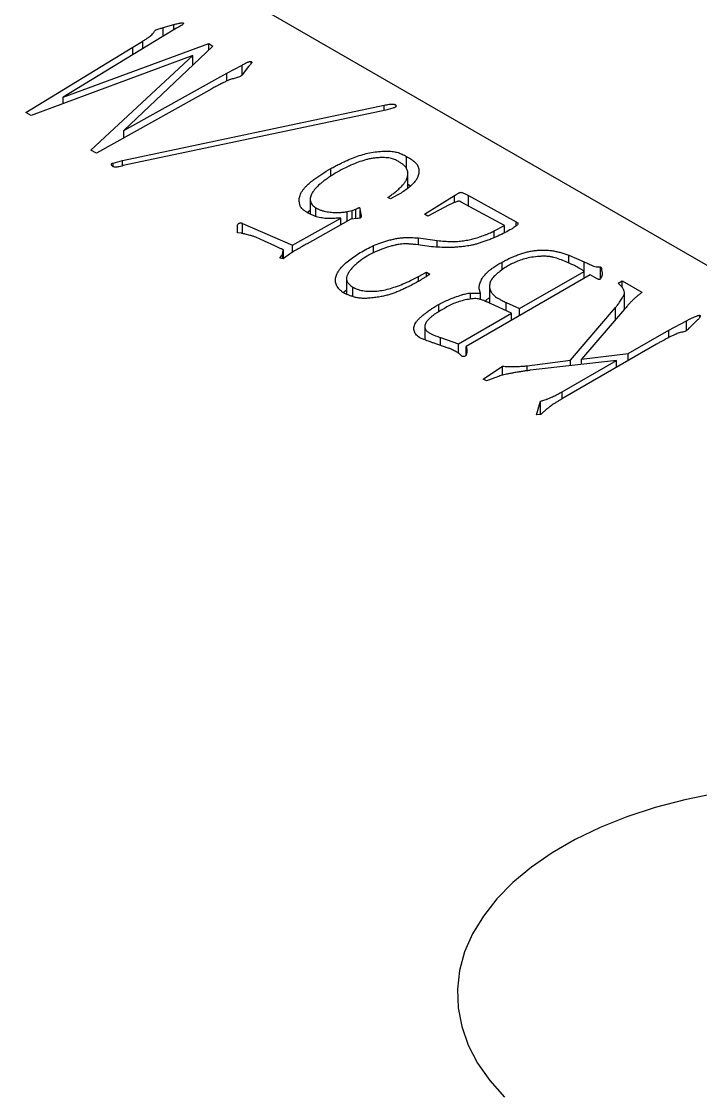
# Model space of a CAD drawing. Header units: millimetres. Extents: x 0 to 210, y 0 to 297.
# Drawn here: x 176.9 to 187.2, y 252.96 to 269.23 of the extents above; entities that cross this region are included whole.
import ezdxf

# ---------------------------------------------------------------- set-up
doc = ezdxf.new("R2010")
doc.units = ezdxf.units.MM

msp = doc.modelspace()

# ---------------------------------------------------------------- linework, layer by layer
at = {"color": 7, "linetype": 'Continuous', "lineweight": 25}
for p, q in [((158.505, 282.146), (201.603, 257.266)), ((179.252, 269.123), (179.035, 268.99)), ((179.052, 269.131), (179.213, 269.179)), ((179.213, 269.099), (179.213, 269.179)), ((179.035, 268.99), (177.536, 268.075)), ((176.97, 267.843), (178.59, 268.835)), ((177.536, 268.075), (179.743, 268.889)), ((179.807, 268.848), (178.454, 267.57)), ((178.59, 268.835), (178.743, 268.928)), ((179.743, 268.889), (179.807, 268.848)), ((179.743, 268.787), (179.743, 268.889)), ((179.504, 268.706), (177.052, 267.796)), ((177.956, 267.274), (179.504, 268.706)), ((179.504, 268.562), (179.504, 268.706)), ((180.387, 268.587), (180.387, 268.616)), ((180.02, 268.441), (180.249, 268.564)), ((180.249, 268.412), (180.249, 268.564)), ((180.348, 268.544), (180.252, 268.414)), ((178.454, 267.57), (180.02, 268.441)), ((179.753, 268.184), (178.042, 267.224)), ((177.536, 267.975), (177.536, 268.075)), ((177.052, 267.796), (176.97, 267.843)), ((178.433, 267.117), (182.402, 267.953)), ((182.431, 267.88), (178.444, 267.037)), ((182.402, 267.874), (182.402, 267.953)), ((182.534, 267.91), (182.431, 267.88)), ((178.454, 267.456), (178.454, 267.57)), ((178.042, 267.224), (177.956, 267.274)), ((182.742, 266.988), (182.742, 267.178)), ((178.291, 267.076), (178.433, 267.117)), ((178.291, 267.024), (178.291, 267.076)), ((178.433, 267.035), (178.433, 267.117)), ((181.595, 266.878), (181.595, 266.993)), ((182.764, 266.698), (182.764, 266.916)), ((182.764, 266.757), (182.804, 266.732)), ((181.282, 266.529), (181.282, 266.307)), ((182.499, 266.533), (182.46, 266.556)), ((182.603, 266.588), (182.499, 266.533)), ((183.017, 266.3), (183.469, 266.582)), ((183.469, 266.476), (183.469, 266.582)), ((183.683, 266.582), (184.409, 266.183)), ((183.683, 266.426), (183.683, 266.582)), ((181.238, 266.324), (181.282, 266.363)), ((181.368, 266.275), (181.368, 266.397)), ((181.844, 266.34), (181.92, 266.354)), ((181.844, 266.193), (181.844, 266.34)), ((181.92, 266.354), (181.972, 266.377)), ((181.92, 266.226), (181.92, 266.354)), ((181.972, 266.231), (181.972, 266.377)), ((182.04, 266.354), (182.055, 266.276)), ((182.04, 266.241), (182.04, 266.354)), ((183.391, 266.442), (183.066, 266.271)), ((184.231, 266.13), (183.572, 266.485)), ((181.012, 265.83), (181.745, 266.241)), ((181.901, 266.225), (181.514, 266.009)), ((181.745, 266.138), (181.745, 266.241)), ((181.994, 266.233), (181.901, 266.225)), ((182.055, 266.261), (182.055, 266.276)), ((183.066, 266.271), (183.017, 266.3)), ((184.409, 266.123), (184.409, 266.183)), ((180.182, 266.017), (180.182, 266.137)), ((180.236, 266.011), (180.182, 266.017)), ((180.257, 266.159), (181.012, 265.83)), ((180.257, 266.006), (180.257, 266.159)), ((184.074, 266.048), (184.231, 266.13)), ((184.074, 265.946), (184.074, 266.048)), ((184.231, 266.02), (184.231, 266.13)), ((180.371, 265.978), (180.296, 265.997)), ((180.588, 265.89), (180.456, 265.95)), ((180.748, 265.822), (180.588, 265.89)), ((181.514, 266.009), (181.236, 265.853)), ((182.924, 265.939), (183.209, 265.902)), ((182.924, 265.833), (182.924, 265.939)), ((183.209, 265.802), (183.209, 265.902)), ((180.827, 265.781), (180.748, 265.822)), ((180.869, 265.731), (180.876, 265.76)), ((180.869, 265.624), (180.869, 265.731)), ((180.969, 265.695), (180.873, 265.623)), ((180.876, 265.625), (180.876, 265.76)), ((181.012, 265.721), (181.012, 265.83)), ((182.241, 265.711), (182.241, 265.824)), ((183.124, 265.807), (182.885, 265.838)), ((180.873, 265.623), (180.823, 265.635)), ((184.196, 265.458), (184.196, 265.574)), ((185.203, 265.679), (185.438, 265.576)), ((185.203, 265.559), (185.203, 265.679)), ((185.438, 265.432), (185.438, 265.576)), ((182.924, 265.355), (183.045, 265.421)), ((183.045, 265.421), (183.099, 265.39)), ((183.045, 265.356), (183.045, 265.421)), ((185.531, 265.379), (183.648, 264.292)), ((184.459, 264.867), (185.438, 265.432)), ((185.438, 265.325), (185.438, 265.432)), ((185.634, 265.319), (185.531, 265.379)), ((185.687, 265.325), (185.687, 265.498)), ((181.832, 265.322), (181.832, 265.088)), ((182.924, 265.281), (182.924, 265.355)), ((184.002, 265.206), (184.002, 264.951)), ((185.952, 265.255), (186.013, 265.29)), ((185.991, 265.216), (185.952, 265.255)), ((186.013, 265.29), (186.315, 265.116)), ((186.013, 265.186), (186.013, 265.29)), ((181.783, 265.11), (181.832, 265.15)), ((181.928, 265.052), (181.928, 265.195)), ((183.716, 265.104), (183.865, 265.104)), ((183.716, 265.011), (183.716, 265.104)), ((183.865, 265.003), (183.865, 265.104)), ((186.048, 264.857), (186.048, 265.108)), ((183.231, 264.82), (183.231, 264.931)), ((184.338, 264.797), (184.025, 264.941)), ((184.256, 264.96), (184.459, 264.867)), ((184.256, 264.835), (184.256, 264.96)), ((185.229, 264.086), (185.913, 264.883)), ((183.534, 264.333), (184.338, 264.797)), ((184.338, 264.69), (184.338, 264.797)), ((184.459, 264.76), (184.459, 264.867)), ((186.052, 264.86), (185.4, 264.102)), ((186.048, 264.861), (186.051, 264.86)), ((183.022, 264.594), (183.022, 264.393)), ((186.721, 264.54), (186.988, 264.682)), ((187.152, 264.69), (187.056, 264.597)), ((183.257, 264.428), (183.534, 264.333)), ((183.257, 264.309), (183.257, 264.428)), ((186.105, 264.185), (186.721, 264.54)), ((186.721, 264.427), (186.721, 264.54)), ((183.374, 264.269), (183.15, 264.346)), ((183.534, 264.187), (183.534, 264.333)), ((183.648, 264.165), (183.648, 264.292)), ((186.536, 264.326), (185.147, 263.525)), ((184.574, 264), (185.229, 264.086)), ((185.927, 264.082), (184.621, 263.932)), ((185.105, 263.607), (185.927, 264.082)), ((185.229, 264.001), (185.229, 264.086)), ((185.4, 264.102), (186.105, 264.185)), ((185.4, 264.021), (185.4, 264.102)), ((185.927, 263.975), (185.927, 264.082)), ((186.105, 264.078), (186.105, 264.185)), ((183.908, 263.796), (184.197, 263.996)), ((184.197, 263.85), (184.197, 263.996)), ((184.574, 263.924), (184.574, 264)), ((183.955, 263.769), (183.908, 263.796)), ((184.058, 263.808), (183.955, 263.769)), ((184.713, 263.258), (184.777, 263.463)), ((184.777, 263.26), (184.777, 263.463)), ((184.781, 263.26), (184.713, 263.258)), ((184.823, 263.301), (184.781, 263.26))]:
    msp.add_line(p, q, dxfattribs=at)
at = {"color": 8, "linetype": 'Continuous', "lineweight": 25}
for p, q in [((179.052, 269), (179.052, 269.131)), ((178.59, 268.718), (178.59, 268.835)), ((178.743, 268.812), (178.743, 268.928)), ((180.02, 268.323), (180.02, 268.441)), ((185.913, 264.699), (185.913, 264.883)), ((187.194, 264.739), (187.194, 264.764)), ((186.988, 264.531), (186.988, 264.682)), ((185.105, 263.499), (185.105, 263.607))]:
    msp.add_line(p, q, dxfattribs=at)
at = {"color": 7, "linetype": 'Continuous', "lineweight": 25, "flags": 128}
msp.add_lwpolyline([(187.432, 257.509), (186.966, 257.415), (186.517, 257.297), (186.087, 257.156), (185.682, 256.994), (185.303, 256.812), (184.954, 256.61), (184.638, 256.391), (184.357, 256.157), (184.113, 255.91), (183.909, 255.65), (183.746, 255.381), (183.625, 255.105), (183.548, 254.824), (183.515, 254.539), (183.526, 254.254), (183.581, 253.971), (183.68, 253.692), (183.822, 253.419), (184.006, 253.155), (184.23, 252.901)], dxfattribs=at)
at = {"color": 7, "linetype": 'Continuous', "lineweight": 25}
for points, knots in [([(178.743, 268.928), (178.76, 268.938), (178.789, 268.955), (178.827, 268.98), (178.854, 269.002), (178.879, 269.024), (178.899, 269.047), (178.916, 269.067), (178.925, 269.083), (178.934, 269.095), (178.951, 269.102), (178.973, 269.11), (179.009, 269.119), (179.036, 269.127), (179.052, 269.131)], [0, 0, 0, 0, 0.152794, 0.259545, 0.348589, 0.446668, 0.541851, 0.622946, 0.685777, 0.728818, 0.756764, 0.81066, 0.892151, 1, 1, 1, 1]), ([(179.213, 269.179), (179.228, 269.182), (179.256, 269.189), (179.291, 269.198), (179.316, 269.203), (179.334, 269.206), (179.347, 269.205), (179.358, 269.201), (179.359, 269.193), (179.356, 269.189), (179.355, 269.187)], [0, 0, 0, 0, 0.282143, 0.498602, 0.645717, 0.726541, 0.803972, 0.866965, 0.923583, 1, 1, 1, 1]), ([(179.355, 269.187), (179.353, 269.183), (179.347, 269.173), (179.324, 269.16), (179.293, 269.142), (179.267, 269.13), (179.252, 269.123)], [0, 0, 0, 0, 0.133343, 0.339315, 0.627396, 1, 1, 1, 1]), ([(180.249, 268.564), (180.265, 268.573), (180.294, 268.59), (180.332, 268.606), (180.357, 268.615), (180.37, 268.618), (180.382, 268.619), (180.385, 268.617), (180.387, 268.616)], [0, 0, 0, 0, 0.393113, 0.703318, 0.819572, 0.904618, 0.956609, 1, 1, 1, 1]), ([(180.387, 268.616), (180.389, 268.614), (180.394, 268.61), (180.399, 268.602), (180.39, 268.588), (180.378, 268.574), (180.366, 268.561), (180.357, 268.553), (180.353, 268.547), (180.349, 268.545), (180.348, 268.544)], [0, 0, 0, 0, 0.077289, 0.161783, 0.314561, 0.601424, 0.765335, 0.883232, 0.96183, 1, 1, 1, 1]), ([(180.252, 268.414), (180.246, 268.408), (180.234, 268.397), (180.208, 268.383), (180.175, 268.372), (180.137, 268.362), (180.102, 268.353), (180.076, 268.347), (180.058, 268.341), (180.042, 268.334), (180.021, 268.324), (179.998, 268.312), (179.975, 268.3), (179.954, 268.291), (179.939, 268.283), (179.928, 268.278), (179.919, 268.274), (179.908, 268.268), (179.894, 268.26), (179.873, 268.25), (179.85, 268.237), (179.821, 268.222), (179.789, 268.203), (179.766, 268.191), (179.753, 268.184)], [0, 0, 0, 0, 0.0539993, 0.1060563, 0.1630092, 0.2328721, 0.2988049, 0.3419857, 0.3635916, 0.3951589, 0.4359012, 0.486907, 0.5390667, 0.579694, 0.6110061, 0.6319518, 0.6447262, 0.6667308, 0.6979788, 0.7396783, 0.7905791, 0.8507635, 0.9201654, 1, 1, 1, 1]), ([(182.402, 267.953), (182.416, 267.957), (182.44, 267.962), (182.476, 267.968), (182.507, 267.972), (182.533, 267.973), (182.554, 267.97), (182.571, 267.965), (182.581, 267.956), (182.585, 267.945), (182.584, 267.934), (182.574, 267.924), (182.557, 267.915), (182.542, 267.912), (182.534, 267.91)], [0, 0, 0, 0, 0.145762, 0.267935, 0.374257, 0.46108, 0.529875, 0.589426, 0.647914, 0.713245, 0.779007, 0.844049, 0.914378, 1, 1, 1, 1]), ([(181.595, 266.993), (181.618, 267.005), (181.66, 267.028), (181.723, 267.061), (181.783, 267.09), (181.857, 267.124), (181.945, 267.161), (182.05, 267.198), (182.156, 267.227), (182.264, 267.246), (182.368, 267.257), (182.462, 267.259), (182.545, 267.252), (182.617, 267.236), (182.682, 267.211), (182.721, 267.19), (182.742, 267.178)], [0, 0, 0, 0, 0.068107, 0.1317463, 0.1910136, 0.2459148, 0.3461398, 0.437664, 0.5239589, 0.6105009, 0.6916349, 0.7620503, 0.8235771, 0.8789659, 0.935767, 1, 1, 1, 1]), ([(182.628, 267.096), (182.611, 267.106), (182.577, 267.125), (182.525, 267.144), (182.475, 267.154), (182.431, 267.158), (182.38, 267.16), (182.324, 267.158), (182.265, 267.153), (182.206, 267.145), (182.149, 267.133), (182.073, 267.111), (181.979, 267.077), (181.864, 267.029), (181.747, 266.971), (181.673, 266.928), (181.634, 266.905)], [0, 0, 0, 0, 0.060671, 0.122419, 0.156381, 0.194436, 0.237835, 0.286638, 0.338577, 0.390119, 0.442082, 0.495353, 0.606936, 0.727781, 0.858984, 1, 1, 1, 1]), ([(182.742, 267.178), (182.766, 267.165), (182.812, 267.139), (182.868, 267.098), (182.906, 267.052), (182.929, 267.002), (182.935, 266.945), (182.924, 266.888), (182.9, 266.832), (182.863, 266.781), (182.811, 266.733), (182.751, 266.683), (182.682, 266.633), (182.629, 266.603), (182.603, 266.588)], [0, 0, 0, 0, 0.0865264, 0.1604813, 0.2307922, 0.3074848, 0.3894153, 0.4765115, 0.5622971, 0.6393504, 0.7188496, 0.8112652, 0.9084212, 1, 1, 1, 1]), ([(178.444, 267.037), (178.43, 267.033), (178.406, 267.026), (178.371, 267.018), (178.344, 267.014), (178.321, 267.013), (178.303, 267.017), (178.288, 267.024), (178.277, 267.034), (178.27, 267.045), (178.266, 267.056), (178.266, 267.066), (178.276, 267.074), (178.286, 267.075), (178.291, 267.076)], [0, 0, 0, 0, 0.166183, 0.299571, 0.401787, 0.4784, 0.543859, 0.606687, 0.678404, 0.758437, 0.836568, 0.892409, 0.944159, 1, 1, 1, 1]), ([(181.239, 266.323), (181.226, 266.332), (181.2, 266.349), (181.168, 266.375), (181.144, 266.4), (181.126, 266.434), (181.115, 266.479), (181.115, 266.527), (181.122, 266.569), (181.133, 266.603), (181.152, 266.638), (181.176, 266.674), (181.206, 266.71), (181.243, 266.748), (181.287, 266.787), (181.358, 266.841), (181.459, 266.912), (181.549, 266.965), (181.595, 266.993)], [0, 0, 0, 0, 0.046116, 0.087169, 0.123071, 0.155259, 0.221812, 0.298937, 0.341047, 0.385273, 0.431585, 0.48066, 0.532503, 0.588249, 0.648186, 0.712001, 0.849895, 1, 1, 1, 1]), ([(182.46, 266.556), (182.479, 266.568), (182.515, 266.592), (182.566, 266.631), (182.614, 266.672), (182.661, 266.715), (182.699, 266.759), (182.732, 266.801), (182.751, 266.845), (182.764, 266.892), (182.764, 266.944), (182.75, 266.987), (182.727, 267.021), (182.702, 267.046), (182.668, 267.071), (182.642, 267.088), (182.628, 267.096)], [0, 0, 0, 0, 0.079875, 0.157952, 0.237495, 0.323736, 0.40657, 0.477959, 0.548613, 0.629165, 0.714304, 0.799058, 0.843528, 0.891018, 0.942898, 1, 1, 1, 1]), ([(181.634, 266.905), (181.613, 266.891), (181.572, 266.865), (181.517, 266.825), (181.468, 266.789), (181.415, 266.745), (181.36, 266.691), (181.318, 266.635), (181.295, 266.59), (181.284, 266.559), (181.281, 266.528), (181.285, 266.498), (181.295, 266.47), (181.312, 266.444), (181.336, 266.419), (181.357, 266.405), (181.368, 266.397)], [0, 0, 0, 0, 0.09596, 0.183282, 0.262665, 0.332856, 0.462702, 0.586924, 0.646059, 0.701659, 0.754252, 0.805309, 0.854736, 0.902909, 0.95064, 1, 1, 1, 1]), ([(183.469, 266.582), (183.477, 266.587), (183.492, 266.597), (183.513, 266.61), (183.527, 266.618), (183.539, 266.625), (183.554, 266.629), (183.569, 266.634), (183.59, 266.629), (183.612, 266.619), (183.645, 266.604), (183.669, 266.59), (183.683, 266.582)], [0, 0, 0, 0, 0.138502, 0.24224, 0.319353, 0.361981, 0.420056, 0.48785, 0.540295, 0.640426, 0.792575, 1, 1, 1, 1]), ([(181.368, 266.397), (181.381, 266.39), (181.406, 266.376), (181.448, 266.359), (181.493, 266.346), (181.552, 266.335), (181.625, 266.326), (181.707, 266.325), (181.78, 266.329), (181.824, 266.336), (181.844, 266.34)], [0, 0, 0, 0, 0.105043, 0.204195, 0.300931, 0.394749, 0.571303, 0.732107, 0.874066, 1, 1, 1, 1]), ([(181.972, 266.377), (181.979, 266.38), (181.991, 266.386), (182.008, 266.393), (182.019, 266.398), (182.028, 266.402), (182.035, 266.396), (182.036, 266.388), (182.038, 266.373), (182.039, 266.361), (182.04, 266.354)], [0, 0, 0, 0, 0.17717, 0.311034, 0.405372, 0.458194, 0.497429, 0.596735, 0.763773, 1, 1, 1, 1]), ([(183.572, 266.485), (183.564, 266.49), (183.549, 266.497), (183.52, 266.497), (183.498, 266.488), (183.47, 266.478), (183.434, 266.462), (183.406, 266.449), (183.391, 266.442)], [0, 0, 0, 0, 0.154318, 0.271043, 0.363562, 0.514515, 0.726384, 1, 1, 1, 1]), ([(181.745, 266.241), (181.715, 266.24), (181.66, 266.237), (181.58, 266.233), (181.5, 266.236), (181.432, 266.248), (181.374, 266.262), (181.329, 266.279), (181.283, 266.299), (181.254, 266.315), (181.239, 266.323)], [0, 0, 0, 0, 0.16368, 0.301929, 0.438533, 0.596935, 0.6858, 0.782136, 0.886053, 1, 1, 1, 1]), ([(182.055, 266.276), (182.055, 266.269), (182.056, 266.258), (182.05, 266.242), (182.024, 266.236), (182.006, 266.234), (181.994, 266.233)], [0, 0, 0, 0, 0.325779, 0.505708, 0.688422, 1, 1, 1, 1]), ([(184.409, 266.183), (184.417, 266.178), (184.434, 266.168), (184.435, 266.149), (184.422, 266.133), (184.401, 266.116), (184.371, 266.096), (184.317, 266.064), (184.236, 266.02), (184.165, 265.985), (184.128, 265.967)], [0, 0, 0, 0, 0.069547, 0.137082, 0.184508, 0.251595, 0.341431, 0.454491, 0.714396, 1, 1, 1, 1]), ([(180.182, 266.137), (180.183, 266.142), (180.186, 266.151), (180.199, 266.161), (180.213, 266.166), (180.227, 266.17), (180.244, 266.167), (180.252, 266.162), (180.257, 266.159)], [0, 0, 0, 0, 0.242141, 0.423914, 0.567676, 0.686808, 0.812462, 1, 1, 1, 1]), ([(183.209, 265.902), (183.246, 265.897), (183.317, 265.89), (183.42, 265.884), (183.517, 265.885), (183.607, 265.896), (183.691, 265.912), (183.772, 265.931), (183.853, 265.956), (183.921, 265.98), (183.977, 266.002), (184.014, 266.018), (184.047, 266.033), (184.065, 266.043), (184.074, 266.048)], [0, 0, 0, 0, 0.121131, 0.2296875, 0.3294775, 0.4277139, 0.5219775, 0.6114572, 0.7044365, 0.8136015, 0.8692379, 0.9188806, 0.9619326, 1, 1, 1, 1]), ([(180.296, 265.997), (180.288, 265.999), (180.275, 266.002), (180.257, 266.006), (180.245, 266.009), (180.238, 266.011), (180.236, 266.011)], [0, 0, 0, 0, 0.380005, 0.666709, 0.876877, 1, 1, 1, 1]), ([(180.456, 265.95), (180.444, 265.955), (180.417, 265.966), (180.387, 265.974), (180.371, 265.978)], [0, 0, 0, 0, 0.475816, 1, 1, 1, 1]), ([(181.236, 265.853), (181.226, 265.847), (181.204, 265.834), (181.168, 265.814), (181.129, 265.791), (181.087, 265.767), (181.046, 265.744), (181.014, 265.723), (180.988, 265.708), (180.974, 265.698), (180.969, 265.695)], [0, 0, 0, 0, 0.113016, 0.24357, 0.389712, 0.551443, 0.707327, 0.835991, 0.93155, 1, 1, 1, 1]), ([(182.885, 265.838), (182.865, 265.84), (182.828, 265.845), (182.773, 265.849), (182.722, 265.85), (182.673, 265.848), (182.621, 265.842), (182.566, 265.829), (182.503, 265.814), (182.412, 265.785), (182.297, 265.744), (182.175, 265.682), (182.063, 265.613), (181.999, 265.561), (181.967, 265.534)], [0, 0, 0, 0, 0.0529678, 0.1016446, 0.1471468, 0.1890051, 0.2335108, 0.2863081, 0.3467688, 0.4168237, 0.5627532, 0.7050999, 0.8491126, 1, 1, 1, 1]), ([(182.241, 265.824), (182.278, 265.839), (182.354, 265.869), (182.455, 265.9), (182.537, 265.92), (182.595, 265.932), (182.65, 265.94), (182.721, 265.947), (182.813, 265.948), (182.886, 265.942), (182.924, 265.939)], [0, 0, 0, 0, 0.186365, 0.37551, 0.466192, 0.549739, 0.62757, 0.698855, 0.841761, 1, 1, 1, 1]), ([(184.128, 265.967), (184.105, 265.957), (184.062, 265.938), (183.996, 265.912), (183.934, 265.889), (183.875, 265.869), (183.819, 265.851), (183.766, 265.837), (183.716, 265.826), (183.654, 265.816), (183.582, 265.807), (183.504, 265.799), (183.433, 265.794), (183.349, 265.793), (183.246, 265.797), (183.165, 265.804), (183.124, 265.807)], [0, 0, 0, 0, 0.078821, 0.151836, 0.22038, 0.284536, 0.343081, 0.396836, 0.446624, 0.492374, 0.575325, 0.649671, 0.715034, 0.772694, 0.883274, 1, 1, 1, 1]), ([(180.823, 265.635), (180.831, 265.646), (180.844, 265.664), (180.861, 265.688), (180.868, 265.71), (180.869, 265.724), (180.869, 265.731)], [0, 0, 0, 0, 0.3448204, 0.5797578, 0.7763067, 1, 1, 1, 1]), ([(180.876, 265.76), (180.867, 265.765), (180.851, 265.772), (180.834, 265.778), (180.827, 265.781)], [0, 0, 0, 0, 0.577157, 1, 1, 1, 1]), ([(181.788, 265.106), (181.777, 265.114), (181.754, 265.129), (181.727, 265.155), (181.704, 265.182), (181.681, 265.22), (181.663, 265.269), (181.663, 265.32), (181.673, 265.361), (181.686, 265.393), (181.705, 265.426), (181.737, 265.472), (181.786, 265.529), (181.861, 265.594), (181.946, 265.656), (182.04, 265.717), (182.137, 265.774), (182.207, 265.807), (182.241, 265.824)], [0, 0, 0, 0, 0.035674, 0.07049, 0.105932, 0.141317, 0.212343, 0.282982, 0.319899, 0.35817, 0.399672, 0.443285, 0.533085, 0.624182, 0.717145, 0.814667, 0.910508, 1, 1, 1, 1]), ([(184.196, 265.574), (184.218, 265.586), (184.262, 265.609), (184.328, 265.641), (184.395, 265.669), (184.46, 265.694), (184.524, 265.715), (184.588, 265.732), (184.651, 265.744), (184.713, 265.752), (184.776, 265.756), (184.838, 265.756), (184.9, 265.753), (184.962, 265.745), (185.024, 265.734), (185.085, 265.719), (185.145, 265.701), (185.184, 265.687), (185.203, 265.679)], [0, 0, 0, 0, 0.080699, 0.157022, 0.229906, 0.299354, 0.364604, 0.426696, 0.484902, 0.54135, 0.596344, 0.650535, 0.705944, 0.762198, 0.819832, 0.877616, 0.937799, 1, 1, 1, 1]), ([(181.967, 265.534), (181.952, 265.519), (181.923, 265.491), (181.885, 265.447), (181.859, 265.403), (181.837, 265.36), (181.828, 265.316), (181.843, 265.273), (181.875, 265.232), (181.909, 265.207), (181.928, 265.195)], [0, 0, 0, 0, 0.137638, 0.26844, 0.394567, 0.515665, 0.632315, 0.746085, 0.867037, 1, 1, 1, 1]), ([(183.865, 265.104), (183.86, 265.119), (183.85, 265.147), (183.845, 265.182), (183.845, 265.21), (183.852, 265.233), (183.86, 265.261), (183.879, 265.304), (183.912, 265.362), (183.966, 265.418), (184.019, 265.463), (184.07, 265.499), (184.129, 265.537), (184.173, 265.561), (184.196, 265.574)], [0, 0, 0, 0, 0.089182, 0.161357, 0.197336, 0.24224, 0.295102, 0.357425, 0.49214, 0.635468, 0.71355, 0.800413, 0.895826, 1, 1, 1, 1]), ([(185.438, 265.432), (185.424, 265.442), (185.398, 265.459), (185.362, 265.482), (185.331, 265.5), (185.306, 265.514), (185.278, 265.526), (185.247, 265.54), (185.208, 265.557), (185.149, 265.584), (185.072, 265.614), (184.993, 265.641), (184.928, 265.655), (184.876, 265.661), (184.82, 265.663), (184.74, 265.658), (184.644, 265.649), (184.539, 265.625), (184.446, 265.596), (184.365, 265.56), (184.291, 265.521), (184.247, 265.493), (184.225, 265.48)], [0, 0, 0, 0, 0.044908, 0.082532, 0.111885, 0.134052, 0.155322, 0.183301, 0.216583, 0.256568, 0.337772, 0.410135, 0.444699, 0.48112, 0.51978, 0.561783, 0.645622, 0.72191, 0.794272, 0.864477, 0.933037, 1, 1, 1, 1]), ([(185.438, 265.576), (185.451, 265.571), (185.476, 265.561), (185.508, 265.546), (185.537, 265.534), (185.566, 265.519), (185.599, 265.506), (185.639, 265.5), (185.669, 265.501), (185.683, 265.499), (185.687, 265.498)], [0, 0, 0, 0, 0.164115, 0.309312, 0.431567, 0.534991, 0.701031, 0.847521, 0.954995, 1, 1, 1, 1]), ([(183.099, 265.39), (183.083, 265.379), (183.053, 265.359), (183.008, 265.331), (182.968, 265.307), (182.918, 265.277), (182.852, 265.241), (182.797, 265.213), (182.768, 265.199)], [0, 0, 0, 0, 0.15459, 0.294714, 0.420417, 0.531775, 0.754521, 1, 1, 1, 1]), ([(184.225, 265.48), (184.198, 265.461), (184.147, 265.425), (184.081, 265.369), (184.032, 265.312), (184.006, 265.254), (183.999, 265.197), (184.013, 265.143), (184.041, 265.096), (184.074, 265.061), (184.111, 265.036), (184.149, 265.014), (184.199, 264.988), (184.236, 264.97), (184.256, 264.96)], [0, 0, 0, 0, 0.119844, 0.2305, 0.333399, 0.431263, 0.525685, 0.615282, 0.698026, 0.769895, 0.809042, 0.860792, 0.923942, 1, 1, 1, 1]), ([(185.687, 265.498), (185.69, 265.497), (185.698, 265.493), (185.698, 265.485), (185.699, 265.475), (185.701, 265.464), (185.703, 265.449), (185.71, 265.425), (185.713, 265.396), (185.709, 265.363), (185.7, 265.339), (185.689, 265.322), (185.678, 265.313), (185.668, 265.307), (185.651, 265.312), (185.641, 265.317), (185.634, 265.319)], [0, 0, 0, 0, 0.0291719, 0.0739444, 0.1083513, 0.1608968, 0.2286303, 0.3118711, 0.4827476, 0.6289309, 0.7460229, 0.8236687, 0.8729069, 0.8963254, 0.9267662, 1, 1, 1, 1]), ([(182.768, 265.199), (182.746, 265.188), (182.705, 265.167), (182.642, 265.139), (182.582, 265.114), (182.522, 265.092), (182.46, 265.072), (182.392, 265.057), (182.317, 265.042), (182.236, 265.031), (182.156, 265.023), (182.08, 265.022), (182.012, 265.028), (181.953, 265.041), (181.903, 265.058), (181.858, 265.074), (181.82, 265.089), (181.798, 265.101), (181.788, 265.106)], [0, 0, 0, 0, 0.077408, 0.149697, 0.216913, 0.279321, 0.341629, 0.408383, 0.479828, 0.557259, 0.633353, 0.701328, 0.762392, 0.819369, 0.872926, 0.920872, 0.962715, 1, 1, 1, 1]), ([(181.928, 265.195), (181.938, 265.189), (181.959, 265.176), (181.995, 265.161), (182.036, 265.149), (182.094, 265.136), (182.174, 265.129), (182.273, 265.13), (182.375, 265.143), (182.478, 265.166), (182.583, 265.2), (182.694, 265.242), (182.809, 265.295), (182.885, 265.334), (182.924, 265.355)], [0, 0, 0, 0, 0.039111, 0.07801, 0.116969, 0.157802, 0.240617, 0.32728, 0.417666, 0.513093, 0.616412, 0.732859, 0.860265, 1, 1, 1, 1]), ([(185.913, 264.883), (185.918, 264.888), (185.928, 264.901), (185.944, 264.922), (185.963, 264.949), (185.984, 264.98), (186.005, 265.01), (186.02, 265.038), (186.034, 265.06), (186.046, 265.084), (186.051, 265.114), (186.041, 265.15), (186.023, 265.185), (186.001, 265.206), (185.991, 265.216)], [0, 0, 0, 0, 0.050107, 0.116878, 0.198823, 0.297091, 0.394737, 0.477593, 0.544096, 0.595951, 0.687715, 0.794732, 0.903217, 1, 1, 1, 1]), ([(183.231, 264.931), (183.257, 264.944), (183.308, 264.97), (183.39, 265.007), (183.479, 265.042), (183.557, 265.069), (183.619, 265.087), (183.658, 265.097), (183.689, 265.103), (183.708, 265.104), (183.716, 265.104)], [0, 0, 0, 0, 0.176542, 0.356548, 0.542164, 0.737474, 0.828769, 0.901371, 0.958714, 1, 1, 1, 1]), ([(186.315, 265.116), (186.304, 265.106), (186.281, 265.087), (186.244, 265.058), (186.208, 265.028), (186.178, 265.001), (186.152, 264.975), (186.126, 264.945), (186.091, 264.906), (186.066, 264.877), (186.052, 264.86)], [0, 0, 0, 0, 0.1146138, 0.2377785, 0.3626132, 0.4812094, 0.5576992, 0.6697755, 0.8170564, 1, 1, 1, 1]), ([(182.94, 264.43), (182.929, 264.437), (182.908, 264.452), (182.884, 264.477), (182.867, 264.505), (182.856, 264.535), (182.854, 264.566), (182.857, 264.598), (182.869, 264.63), (182.889, 264.663), (182.916, 264.697), (182.951, 264.732), (182.993, 264.768), (183.041, 264.805), (183.09, 264.841), (183.14, 264.874), (183.186, 264.904), (183.217, 264.922), (183.231, 264.931)], [0, 0, 0, 0, 0.049256, 0.098418, 0.148363, 0.200662, 0.254088, 0.308069, 0.364675, 0.423874, 0.487746, 0.556106, 0.631517, 0.71225, 0.793339, 0.868259, 0.937128, 1, 1, 1, 1]), ([(184.025, 264.941), (184.009, 264.949), (183.978, 264.962), (183.935, 264.981), (183.897, 264.996), (183.865, 265.008), (183.831, 265.017), (183.793, 265.019), (183.751, 265.018), (183.689, 265.01), (183.611, 264.995), (183.52, 264.968), (183.434, 264.935), (183.355, 264.892), (183.279, 264.848), (183.228, 264.818), (183.203, 264.804)], [0, 0, 0, 0, 0.062413, 0.117358, 0.163375, 0.201259, 0.236424, 0.274143, 0.315804, 0.363718, 0.465603, 0.567228, 0.67168, 0.780477, 0.89137, 1, 1, 1, 1]), ([(183.939, 264.979), (183.94, 264.98), (183.952, 265.002), (183.979, 265.019), (184.002, 265.035)], [0, 0, 0, 0, 0.082742, 1, 1, 1, 1]), ([(183.203, 264.804), (183.188, 264.794), (183.16, 264.775), (183.124, 264.747), (183.093, 264.72), (183.061, 264.688), (183.032, 264.649), (183.021, 264.609), (183.022, 264.578), (183.027, 264.557), (183.04, 264.539), (183.062, 264.517), (183.093, 264.496), (183.128, 264.478), (183.159, 264.465), (183.187, 264.454), (183.22, 264.442), (183.244, 264.432), (183.257, 264.428)], [0, 0, 0, 0, 0.083614, 0.159389, 0.228174, 0.288559, 0.398042, 0.501322, 0.549761, 0.59419, 0.636849, 0.677922, 0.753244, 0.818127, 0.851901, 0.893286, 0.943377, 1, 1, 1, 1]), ([(186.988, 264.682), (187.003, 264.69), (187.032, 264.705), (187.073, 264.726), (187.109, 264.741), (187.138, 264.753), (187.162, 264.761), (187.177, 264.765), (187.191, 264.768), (187.193, 264.765), (187.194, 264.764)], [0, 0, 0, 0, 0.245354, 0.453672, 0.628203, 0.766181, 0.871135, 0.938632, 0.979612, 1, 1, 1, 1]), ([(187.194, 264.764), (187.195, 264.763), (187.198, 264.76), (187.202, 264.753), (187.196, 264.74), (187.184, 264.722), (187.17, 264.704), (187.157, 264.694), (187.152, 264.69)], [0, 0, 0, 0, 0.050311, 0.123987, 0.268252, 0.531606, 0.811678, 1, 1, 1, 1]), ([(187.056, 264.597), (187.046, 264.588), (187.03, 264.571), (187.008, 264.549), (186.993, 264.536), (186.982, 264.525), (186.961, 264.519), (186.932, 264.512), (186.897, 264.504), (186.864, 264.493), (186.827, 264.48), (186.785, 264.46), (186.738, 264.438), (186.699, 264.418), (186.663, 264.399), (186.629, 264.379), (186.585, 264.355), (186.553, 264.337), (186.536, 264.326)], [0, 0, 0, 0, 0.081452, 0.14182, 0.180627, 0.199712, 0.227617, 0.277925, 0.335606, 0.382585, 0.439194, 0.519361, 0.608647, 0.692475, 0.742717, 0.810703, 0.896465, 1, 1, 1, 1]), ([(183.15, 264.346), (183.143, 264.348), (183.127, 264.353), (183.103, 264.362), (183.074, 264.373), (183.041, 264.386), (183.009, 264.398), (182.981, 264.41), (182.957, 264.42), (182.945, 264.427), (182.94, 264.43)], [0, 0, 0, 0, 0.093331, 0.206535, 0.343764, 0.50156, 0.662211, 0.797852, 0.909583, 1, 1, 1, 1]), ([(183.648, 264.292), (183.65, 264.283), (183.653, 264.267), (183.659, 264.243), (183.657, 264.216), (183.655, 264.192), (183.651, 264.17), (183.646, 264.158), (183.641, 264.149), (183.629, 264.143), (183.615, 264.141), (183.598, 264.138), (183.579, 264.146), (183.568, 264.16), (183.555, 264.174), (183.545, 264.185), (183.533, 264.193), (183.518, 264.202), (183.494, 264.213), (183.467, 264.228), (183.438, 264.243), (183.411, 264.255), (183.392, 264.264), (183.379, 264.268), (183.374, 264.269)], [0, 0, 0, 0, 0.074892, 0.135823, 0.203297, 0.29738, 0.344731, 0.381603, 0.407619, 0.424571, 0.453204, 0.477359, 0.504901, 0.553242, 0.605191, 0.63888, 0.658242, 0.693268, 0.744052, 0.809317, 0.877125, 0.93061, 0.972116, 1, 1, 1, 1]), ([(184.621, 263.932), (184.613, 263.93), (184.591, 263.928), (184.552, 263.922), (184.5, 263.914), (184.437, 263.904), (184.371, 263.893), (184.312, 263.883), (184.262, 263.872), (184.205, 263.859), (184.137, 263.839), (184.086, 263.819), (184.058, 263.808)], [0, 0, 0, 0, 0.042008, 0.108286, 0.19759, 0.312234, 0.4307, 0.53474, 0.621733, 0.69397, 0.834868, 1, 1, 1, 1]), ([(184.197, 263.996), (184.212, 263.994), (184.24, 263.99), (184.277, 263.988), (184.308, 263.986), (184.337, 263.987), (184.372, 263.987), (184.427, 263.989), (184.495, 263.992), (184.549, 263.997), (184.574, 264)], [0, 0, 0, 0, 0.12023, 0.229301, 0.289087, 0.365384, 0.459741, 0.57084, 0.796371, 1, 1, 1, 1]), ([(184.777, 263.463), (184.793, 263.467), (184.821, 263.475), (184.854, 263.485), (184.878, 263.495), (184.899, 263.504), (184.926, 263.516), (184.97, 263.535), (185.031, 263.565), (185.079, 263.592), (185.105, 263.607)], [0, 0, 0, 0, 0.125929, 0.222957, 0.270661, 0.336418, 0.416429, 0.512751, 0.73869, 1, 1, 1, 1]), ([(185.147, 263.525), (185.137, 263.519), (185.116, 263.507), (185.085, 263.487), (185.048, 263.465), (185.009, 263.441), (184.971, 263.417), (184.939, 263.395), (184.911, 263.376), (184.885, 263.355), (184.855, 263.331), (184.834, 263.311), (184.823, 263.301)], [0, 0, 0, 0, 0.0809325, 0.1736836, 0.2782015, 0.3960042, 0.5124015, 0.6112661, 0.6939979, 0.7610117, 0.8793371, 1, 1, 1, 1])]:
    msp.add_open_spline(points, degree=3, knots=knots, dxfattribs=at)

doc.saveas('drawing.dxf')
